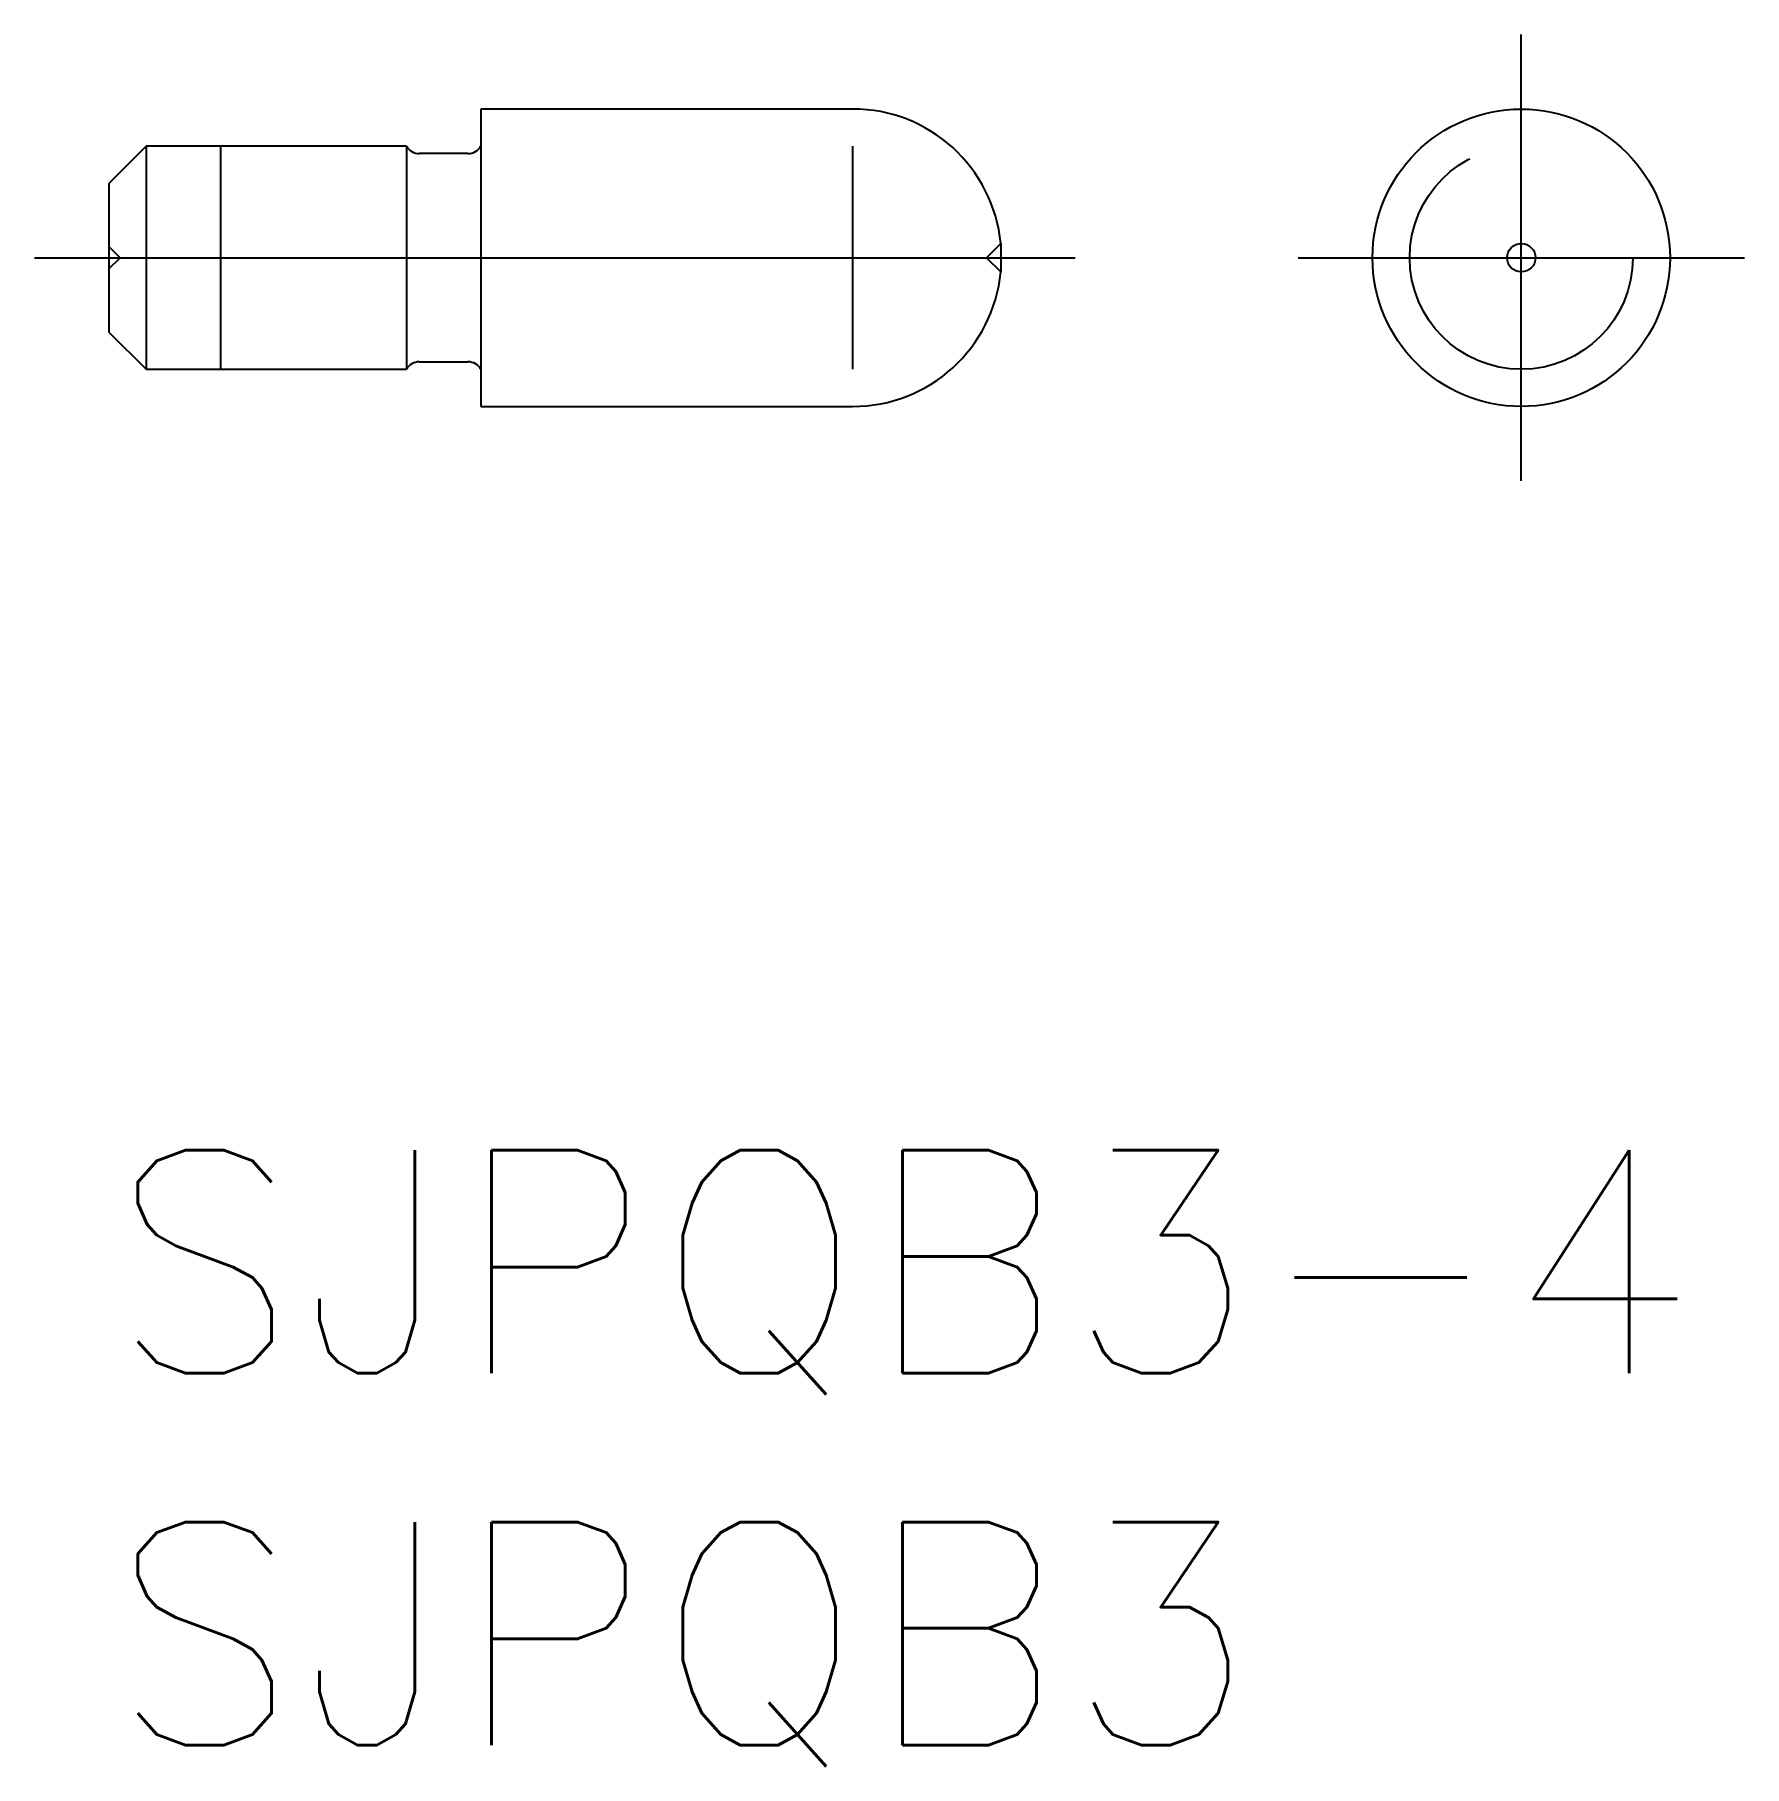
# Model space of a CAD drawing. Extents: x -1 to 22, y -8.3 to 15.
import ezdxf

# ---------------------------------------------------------------- set-up
doc = ezdxf.new("R2010")
doc.units = 0
doc.header["$LTSCALE"] = 0.5
doc.linetypes.add('CENTER', pattern=[50.8, 31.75, -6.35, 6.35, -6.35])
doc.linetypes.add('DASHED', pattern=[19.05, 12.7, -6.35])
for name, color, linetype in [('MSM_CENTER', 1, 'CENTER'), ('MSM_CONTINUOUS', 7, 'CONTINUOUS'), ('MSM_DASHED', 4, 'DASHED'), ('MSM_NARROW', 5, 'CONTINUOUS'), ('MSM_PART_NUMBER', 7, 'CONTINUOUS')]:
    doc.layers.add(name, color=color, linetype=linetype)
doc.styles.get("Standard").update_dxf_attribs({"font": 'txt.shx', "height": 0.5, "bigfont": 'bigfont.shx'})

# ---------------------------------------------------------------- blocks, each defined once
blk = doc.blocks.new('*U15')
at = {"layer": 'MSM_PART_NUMBER'}
blk.add_text('SJPQB3-4', height=3, dxfattribs=at).set_placement((0, -3))
blk = doc.blocks.new('*U16')
at = {"layer": 'MSM_PART_NUMBER'}
blk.add_text('SJPQB3', height=3, dxfattribs=at).set_placement((0, -8))

msp = doc.modelspace()

# ---------------------------------------------------------------- linework, layer by layer
at = {"layer": 'MSM_CENTER'}
for p, q in [((18.991, 9), (18.991, 15)), ((-1, 12), (12.991, 12)), ((15.991, 12), (21.991, 12))]:
    msp.add_line(p, q, dxfattribs=at)
at = {"layer": 'MSM_CONTINUOUS'}
for p, q in [((10, 14), (5, 14)), ((5, 14), (5, 10)), ((0.5, 13.5), (0, 13)), ((4, 13.5), (0.5, 13.5)), ((0.5, 13.5), (0.5, 10.5)), ((4, 13.5), (4, 10.5)), ((4.827, 13.4), (4.173, 13.4)), ((0, 13), (0, 11)), ((11.991, 12.191), (11.991, 11.809)), ((0, 11), (0.5, 10.5)), ((0.5, 10.5), (4, 10.5)), ((4.173, 10.6), (4.827, 10.6)), ((5, 10), (10, 10))]:
    msp.add_line(p, q, dxfattribs=at)
for radius in [2, 0.191]:
    msp.add_circle((18.991, 12), radius, dxfattribs=at)
for centre, radius, start, end in [((10, 12), 2, 5.4764, 90), ((4.173, 13.6), 0.2, 210, 270), ((4.827, 13.6), 0.2, 270, 330), ((10, 12), 2, 270, 354.5236), ((4.173, 10.4), 0.2, 90, 150), ((4.827, 10.4), 0.2, 30, 90)]:
    msp.add_arc(centre, radius, start, end, dxfattribs=at)
at = {"layer": 'MSM_DASHED'}
for p, q in [((0.15, 12), (0, 12.15)), ((11.991, 12.191), (11.8, 12)), ((0, 11.85), (0.15, 12)), ((11.8, 12), (11.991, 11.809))]:
    msp.add_line(p, q, dxfattribs=at)
msp.add_circle((18.991, 12), 1.5, dxfattribs=at)
at = {"layer": 'MSM_NARROW'}
for p, q in [((1.5, 13.5), (1.5, 10.5)), ((10, 13.5), (10, 10.5))]:
    msp.add_line(p, q, dxfattribs=at)

# ---------------------------------------------------------------- block references
at = {"layer": 'MSM_CONTINUOUS'}
for name in ['*U15', '*U16']:
    msp.add_blockref(name, (0, 0), dxfattribs=at)

doc.saveas('drawing.dxf')
